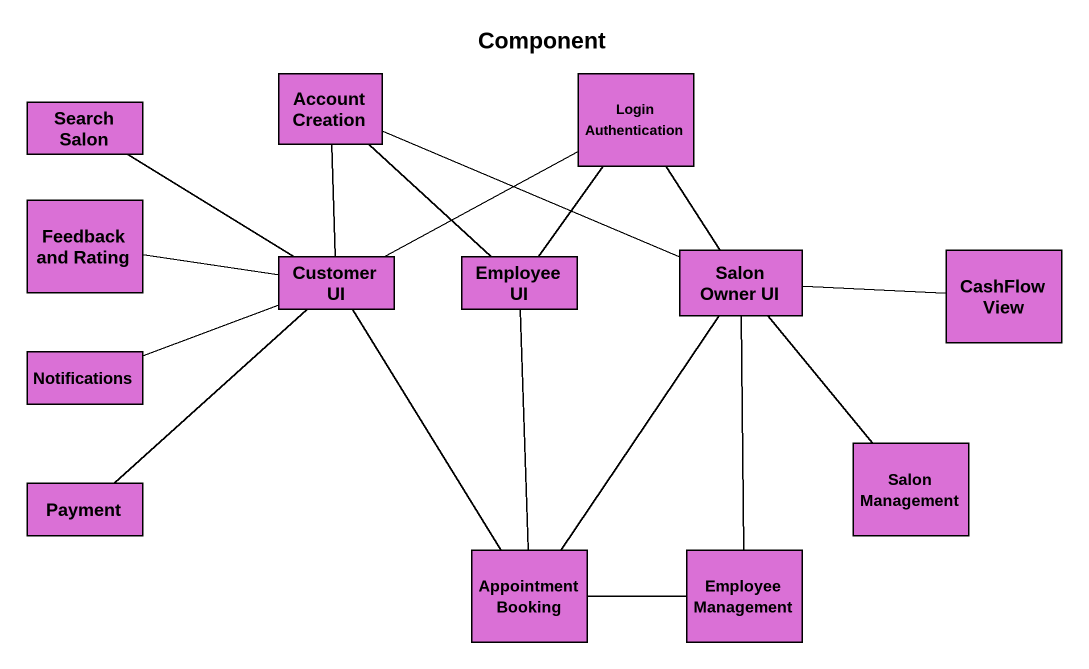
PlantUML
@startuml
title Component
rectangle "Account Creation" as Account_Creation #DA70D6
rectangle "Login Authentication" as Login_Authentication #DA70D6
rectangle "Search Salon" as Search_Salon #DA70D6
rectangle "Feedback and Rating" as Feedback_and_Rating #DA70D6
rectangle "Customer UI" as Customer_UI #DA70D6
rectangle "Employee UI" as Employee_UI #DA70D6
rectangle "Salon Owner UI" as Salon_Owner_UI #DA70D6
rectangle "CashFlow View" as CashFlow_View #DA70D6
rectangle Notifications #DA70D6
rectangle "Salon Management" as Salon_Management #DA70D6
rectangle Payment #DA70D6
rectangle "Appointment Booking" as Appointment_Booking #DA70D6
rectangle "Employee Management" as Employee_Management #DA70D6
Account_Creation -- Customer_UI
Account_Creation -- Employee_UI
Account_Creation -right- Salon_Owner_UI
Login_Authentication -left- Customer_UI
Search_Salon -- Customer_UI
Feedback_and_Rating -right- Customer_UI
Employee_UI -up- Login_Authentication
Salon_Owner_UI -up- Login_Authentication
Salon_Owner_UI -- Appointment_Booking
CashFlow_View -left- Salon_Owner_UI
Notifications -right- Customer_UI
Salon_Management -up- Salon_Owner_UI
Payment -up- Customer_UI
Appointment_Booking -up- Customer_UI
Appointment_Booking -up- Employee_UI
Employee_Management -up- Salon_Owner_UI
Employee_Management -left- Appointment_Booking
@enduml
